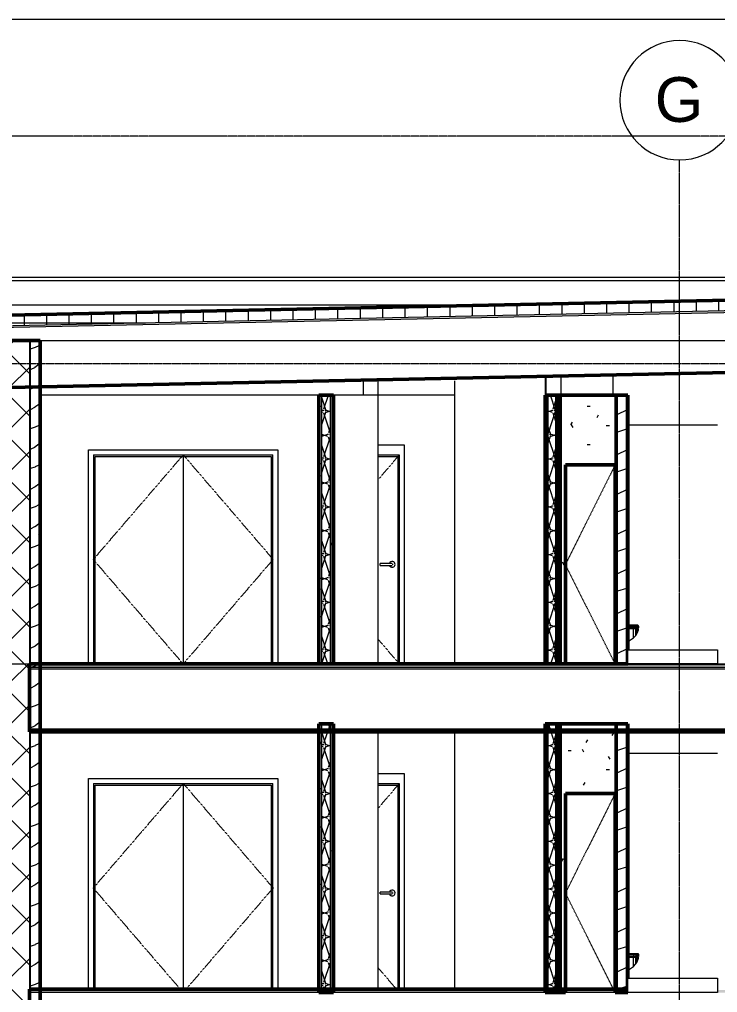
# Model space of a CAD drawing. Header units: inches. Extents: x 9609 to 15463, y -232 to 527.
# Drawn here: x 10238 to 10518.4, y 136 to 527 of the extents above; entities that cross this region are included whole.
import ezdxf

# ---------------------------------------------------------------- set-up
doc = ezdxf.new("R2010")
doc.units = ezdxf.units.IN
doc.header["$MEASUREMENT"] = 0
for name, pattern in [('Aligning Line 1_8_', [0.25, 0.125, -0.125]), ('Dash 1_16_', [0.125, 0.0625, -0.0625]), ('Grid Line 1_2_', [0.875, 0.5, -0.125, 0.125, -0.125])]:
    doc.linetypes.add(name, pattern=pattern)
for name, color, linetype, lineweight in [('0-1', 7, 'Continuous', 5), ('0-3', 7, 'Continuous', 13), ('A-DOOR-1', 250, 'Continuous', 9), ('A-DOOR-2', 250, 'Dash 1_16_', 9), ('A-DOOR-3', 7, 'Continuous', 13), ('A-DOOR-4', 31, 'Continuous', 9), ('A-DOOR-FRAM-1', 250, 'Continuous', 9), ('A-FLOR-1', 192, 'Continuous', 50), ('A-FLOR-LEVL-1', 51, 'Grid Line 1_2_', 9), ('A-FLOR-MCUT', 51, 'Continuous', 13), ('A-FLOR-PATT-1', 8, 'Continuous', 9), ('A-ROOF', 132, 'Continuous', 13), ('A-ROOF-1', 132, 'Continuous', 50), ('A-ROOF-PATT-1', 132, 'Continuous', 9), ('A-WALL', 113, 'Continuous', 13), ('A-WALL-1', 7, 'Continuous', 13), ('A-WALL-2', 10, 'Continuous', 50), ('A-WALL-PATT-1', 250, 'Continuous', 9), ('A-WALL-PATT-2', 253, 'Continuous', 9), ('A-WALL-PATT-4', 252, 'Continuous', 9), ('G-ANNO-SYMB', 111, 'Aligning Line 1_8_', 9), ('G-ANNO-SYMB-1', 9, 'Aligning Line 1_8_', 9), ('G-ANNO-SYMB-2', 147, 'Aligning Line 1_8_', 9), ('I-WALL-1', 10, 'Continuous', 50), ('I-WALL-2', 7, 'Continuous', 13), ('P-SANR-FIXT-1', 250, 'Continuous', 9), ('S-GRID-1', 1, 'Grid Line 1_2_', 9), ('S-GRID-IDEN', 1, 'Continuous', 9)]:
    doc.layers.add(name, color=color, linetype=linetype, lineweight=lineweight)
doc.styles.add('Arial_1', font='arial.ttf', dxfattribs={"height": 18})
pattern_1 = [(0, (10995.947, 72), (30.72, 7.68), [1.267, -21.773, 1.267, -21.773, -122.88]), (0, (10995.947, 72), (30.72, 7.68), [-46.08, 1.267, -44.813, 1.267, -21.773, -53.76]), (0, (10995.947, 72), (30.72, 7.68), [-115.2, 1.267, -14.093, 1.267, -37.133]), (120, (11007.467, 75.84), (-22.011075, 22.7643), [1.267, -21.773, 1.267, -21.773, -122.88]), (120, (11007.467, 75.84), (-22.011075, 22.7643), [-46.08, 1.267, -44.813, 1.267, -21.773, -53.76]), (120, (11007.467, 75.84), (-22.011075, 22.7643), [-115.2, 1.267, -14.093, 1.267, -37.133]), (240, (11011.307, 91.2), (-8.708925, -30.4443), [1.267, -21.773, 1.267, -21.773, -122.88]), (240, (11011.307, 91.2), (-8.708925, -30.4443), [-46.08, 1.267, -44.813, 1.267, -21.773, -53.76]), (240, (11011.307, 91.2), (-8.708925, -30.4443), [-115.2, 1.267, -14.093, 1.267, -37.133])]
pattern_2 = [(216.87, (11002.345, 87.994), (47.980943, 31.987086), [7.997, -71.971]), (206.565, (11011.941, 83.196), (-15.993714, -15.99413), [17.881, -17.881]), (198.435, (11011.941, 75.199), (-31.98674, -15.99388), [10.115, -40.461])]
pattern_3 = [(161.57, (10996.427, 72.48), (-3.8399538, -1.54e-05), [0, -27.322, 3.034, 0]), (18.43, (10995.467, 72.48), (-3.8399538, 1.54e-05), [0, -27.322, 3.034, 0]), (108.43, (10996.427, 72.48), (1.919622, -9.6005246), [9.106, -21.25]), (71.57, (10995.467, 72.48), (1.919622, 9.6005246), [9.106, -21.25])]
pattern_4 = [(50, (10995.947, 72), (27.5427, -2.4099), [2.88, -31.68]), (355, (10995.947, 72), (-5.3278, 28.8843), [2.304, -25.344]), (100.451, (10998.243, 71.8), (22.2153, 26.4739), [2.448, -26.924]), (46.184, (10995.947, 79.68), (40.9819, -6.3564), [4.32, -47.52]), (96.636, (10999.363, 79.15), (35.8907, 37.4062), [3.671, -40.386]), (351.184, (10995.947, 79.68), (35.891, 37.4062), [3.456, -38.016]), (21, (10999.787, 77.76), (22.92104, -15.46073), [2.88, -31.68]), (326, (10999.787, 77.76), (9.3435, 27.8457), [2.304, -25.344]), (71.451, (11001.697, 76.472), (32.2648, 12.3844), [2.448, -26.924]), (37.5, (10995.947, 72), (0.46686, 12.78271), [1.267, -23.77, 1.267, -24.461, -25.44]), (37.5, (10995.947, 72), (0.46686, 12.78271), [-50.765, 1.267, -24.173]), (7.5, (10995.947, 72), (10.1016, 15.1451), [1.267, -13.402, 1.267, -23.194, -9.696]), (7.5, (10995.947, 72), (10.1016, 15.1451), [-39.13, 1.267, -8.429]), (327.5, (10987.384, 72), (20.49916, -0.86578), [1.267, -8.333, 1.267, -28.685, -39.744]), (327.5, (10987.384, 72), (20.49916, -0.86578), [-39.552, 1.267, -38.477]), (317.5, (10983.544, 72), (22.39478, 3.8443), [1.267, -11.213, 1.267, -18.624, -28.224]), (317.5, (10983.544, 72), (22.39478, 3.8443), [-32.371, 1.267, -26.957])]

# ---------------------------------------------------------------- blocks, each defined once
blk = doc.blocks.new('CTR - 2nd Phase_rvt-1-BUILDING SECTION - EAST_WEST - LOOKING NORTH')
at = {"layer": 'A-FLOR-LEVL-1'}
for p, q in [((9609.49, 398), (12558.48, 398)), ((9609.49, 268), (12558.48, 268))]:
    blk.add_line(p, q, dxfattribs=at)
at = {"layer": 'G-ANNO-SYMB-1'}
for p, q in [((12461.76, 526.95), (9706.21, 526.95)), ((12461.76, 388.59), (9706.21, 388.59))]:
    blk.add_line(p, q, dxfattribs=at)
blk = doc.blocks.new('Toilet-Domestic-3D - Toilet-Domestic-3D-1372870-BUILDING SECTION - EAST_WEST - LOOKING NORTH')
at = {"layer": 'P-SANR-FIXT-1'}
for p, q in [((10482.43, 151.75), (10482.52, 151.75)), ((10482.43, 151.25), (10482.64, 151.25)), ((10482.64, 151.24), (10482.43, 151.24)), ((10482.64, 150.5), (10482.43, 150.5)), ((10482.43, 150.25), (10482.64, 150.25)), ((10482.52, 151.75), (10484.48, 151.75)), ((10482.52, 151.75), (10482.64, 151.25)), ((10482.64, 151.25), (10484.64, 151.25)), ((10482.64, 151.25), (10482.64, 150.5)), ((10484.64, 151.24), (10482.64, 151.24)), ((10484.64, 150.5), (10482.64, 150.5)), ((10482.64, 150.25), (10484.64, 150.25)), ((10482.64, 145.17), (10482.64, 150.25)), ((10484.48, 151.75), (10485.44, 151.75)), ((10484.48, 151.75), (10484.64, 151.25)), ((10484.64, 151.25), (10485.64, 151.25)), ((10485.64, 151.24), (10484.64, 151.24)), ((10484.64, 151.24), (10484.64, 150.5)), ((10485.64, 150.5), (10484.64, 150.5)), ((10484.64, 150.25), (10485.64, 150.25)), ((10484.64, 146.57), (10484.64, 150.25)), ((10485.44, 151.75), (10485.91, 151.75)), ((10485.44, 151.75), (10485.64, 151.25)), ((10485.64, 151.25), (10486.14, 151.25)), ((10486.14, 151.24), (10485.64, 151.24)), ((10485.64, 151.24), (10485.64, 150.5)), ((10486.14, 150.5), (10485.64, 150.5)), ((10485.64, 150.25), (10486.14, 150.25)), ((10485.64, 147.51), (10485.64, 150.25)), ((10485.91, 151.75), (10486.39, 151.75)), ((10485.91, 151.75), (10486.14, 151.24)), ((10486.14, 151.25), (10486.64, 151.25)), ((10486.64, 151.24), (10486.14, 151.24)), ((10486.14, 151.24), (10486.14, 150.5)), ((10486.64, 150.5), (10486.14, 150.5)), ((10486.14, 150.25), (10486.64, 150.25)), ((10486.14, 148.42), (10486.14, 150.25)), ((10486.14, 148.38), (10486.64, 149.75)), ((10486.39, 151.75), (10486.64, 151.24)), ((10486.64, 151.25), (10486.64, 150.5)), ((10486.64, 149.75), (10486.64, 150.25)), ((10482.43, 145.02), (10482.64, 145.12)), ((10482.64, 145.12), (10484.64, 146.51)), ((10484.64, 146.51), (10485.64, 147.51)), ((10485.64, 147.51), (10486.14, 148.38))]:
    blk.add_line(p, q, dxfattribs=at)
blk = doc.blocks.new('Shower Base-3D - 36_ x 36_-1586087-BUILDING SECTION - EAST_WEST - LOOKING NORTH')
at = {"layer": 'P-SANR-FIXT-1'}
for p, q in [((11577.86, 5.75), (11613.86, 5.75)), ((11577.86, 0), (11577.86, 5.75)), ((11613.86, 5.75), (11613.86, 0)), ((11613.86, 0), (11577.86, 0))]:
    blk.add_line(p, q, dxfattribs=at)
blk = doc.blocks.new('Single-Flush - CLOSET-V11-BUILDING SECTION - EAST_WEST - LOOKING NORTH')
at = {"layer": 'A-DOOR-2'}
for p in [(10477.3, 216), (10477.3, 136)]:
    blk.add_line(p, (10457.3, 176), dxfattribs=at)
blk = doc.blocks.new('CTR - 1st Phase - Unit Layouts_rvt-1-BUILDING SECTION - EAST_WEST - LOOKING NORTH')
at = {"layer": 'A-WALL-PATT-1'}
h = blk.add_hatch(dxfattribs=at)
h.set_pattern_fill('FP_1', color=256, style=0, pattern_type=2)
h.set_pattern_definition(pattern_1)
h.paths.add_polyline_path([(10453.91, 268), (10457.3, 268), (10457.3, 348), (10477.3, 348), (10477.3, 268), (10477.68, 268), (10477.68, 376), (10453.91, 376), (10453.91, 274.64)], flags=0)
h = blk.add_hatch(dxfattribs=at)
h.set_pattern_fill('FP_1', color=256, style=0, pattern_type=2)
h.set_pattern_definition(pattern_1)
h.paths.add_polyline_path([(10478.3, 268), (10478.3, 376), (10477.68, 376), (10477.68, 268)], flags=0)
h = blk.add_hatch(dxfattribs=at)
h.set_pattern_fill('FP_1', color=256, style=0, pattern_type=2)
h.set_pattern_definition(pattern_1)
h.paths.add_polyline_path([(10481.8, 268), (10482.43, 268), (10482.43, 376), (10481.8, 376), (10481.8, 273.75)], flags=0)
h = blk.add_hatch(dxfattribs=at)
h.set_pattern_fill('FP_1', color=256, style=0, pattern_type=2)
h.set_pattern_definition(pattern_1)
h.paths.add_polyline_path([(10457.3, 136), (10457.3, 216), (10477.3, 216), (10477.3, 136), (10477.68, 136), (10477.68, 244), (10453.91, 244), (10453.91, 136)], flags=0)
h = blk.add_hatch(dxfattribs=at)
h.set_pattern_fill('FP_1', color=256, style=0, pattern_type=2)
h.set_pattern_definition(pattern_1)
h.paths.add_polyline_path([(10482.43, 136), (10482.43, 244), (10481.8, 244), (10481.8, 136)], flags=0)
at = {"layer": 'A-WALL-PATT-2'}
h = blk.add_hatch(dxfattribs=at)
h.set_pattern_fill('FP_3', color=256, style=0, pattern_type=2)
h.set_pattern_definition(pattern_2)
h.paths.add_polyline_path([(10481.8, 268), (10481.8, 376), (10478.3, 376), (10478.3, 268), (10481.21, 268)], flags=0)
h = blk.add_hatch(dxfattribs=at)
h.set_pattern_fill('FP_3', color=256, style=0, pattern_type=2)
h.set_pattern_definition(pattern_2)
h.paths.add_polyline_path([(10478.3, 136), (10481.8, 136), (10481.8, 244), (10478.3, 244), (10478.3, 137.97)], flags=0)
at = {"layer": 'A-WALL-1'}
for p, q in [((10478.3, 268), (10478.3, 376)), ((10481.8, 268), (10481.8, 376)), ((10518.43, 364), (10482.43, 364)), ((10478.3, 136), (10478.3, 244)), ((10481.8, 136), (10481.8, 244)), ((10518.43, 232), (10482.43, 232))]:
    blk.add_line(p, q, dxfattribs=at)
at = {"layer": 'A-WALL-2'}
for p, q in [((10477.68, 376), (10453.91, 376)), ((10453.91, 376), (10453.91, 268)), ((10482.43, 376), (10477.68, 376)), ((10477.68, 376), (10477.68, 268)), ((10477.68, 268), (10477.68, 376)), ((10482.43, 273.75), (10482.43, 376)), ((10457.3, 268), (10457.3, 348)), ((10457.3, 348), (10477.3, 348)), ((10477.3, 348), (10477.3, 268)), ((10453.91, 268), (10457.3, 268)), ((10477.3, 268), (10477.68, 268)), ((10477.68, 268), (10482.43, 268)), ((10477.68, 244), (10453.91, 244)), ((10453.91, 244), (10453.91, 136)), ((10482.43, 244), (10477.68, 244)), ((10477.68, 244), (10477.68, 136)), ((10477.68, 136), (10477.68, 244)), ((10482.43, 141.75), (10482.43, 244)), ((10457.3, 136), (10457.3, 216)), ((10457.3, 216), (10477.3, 216)), ((10477.3, 216), (10477.3, 136)), ((10453.91, 136), (10457.3, 136)), ((10477.3, 136), (10477.68, 136)), ((10477.68, 136), (10482.43, 136))]:
    blk.add_line(p, q, dxfattribs=at)
at = {"layer": '0-3'}
for name, p in [('Single-Flush - CLOSET-V11-BUILDING SECTION - EAST_WEST - LOOKING NORTH', (0, 132)), ('Toilet-Domestic-3D - Toilet-Domestic-3D-1372870-BUILDING SECTION - EAST_WEST - LOOKING NORTH', (0, 132)), ('Shower Base-3D - 36_ x 36_-1586087-BUILDING SECTION - EAST_WEST - LOOKING NORTH', (-1095.44, 268)), ('Single-Flush - CLOSET-V11-BUILDING SECTION - EAST_WEST - LOOKING NORTH', (0, 0)), ('Toilet-Domestic-3D - Toilet-Domestic-3D-1372870-BUILDING SECTION - EAST_WEST - LOOKING NORTH', (0, 0)), ('Shower Base-3D - 36_ x 36_-1586087-BUILDING SECTION - EAST_WEST - LOOKING NORTH', (-1095.44, 136))]:
    blk.add_blockref(name, p, dxfattribs=at)
blk = doc.blocks.new('CTR  - Topography_rvt-1-BUILDING SECTION - EAST_WEST - LOOKING NORTH')
at = {"layer": 'G-ANNO-SYMB-2'}
blk.add_line((12461.76, 480), (9742.88, 480), dxfattribs=at)
blk = doc.blocks.new('HOLLOW METAL - UNIT DOOR-1960771-BUILDING SECTION - EAST_WEST - LOOKING NORTH')
at = {"layer": 'A-DOOR-1'}
for p, q in [((10387.05, 176.39), (10382.91, 176.39)), ((10382.91, 176), (10382.91, 176.39)), ((10382.91, 175.61), (10382.91, 176)), ((10382.91, 175.61), (10387.05, 175.61))]:
    blk.add_line(p, q, dxfattribs=at)
at = {"layer": 'A-DOOR-1', "flags": 128}
for points in [[(10387.64, 176.39), (10387.64, 176.39), (10387.63, 176.39), (10387.63, 176.39), (10387.63, 176.39), (10387.62, 176.39), (10387.62, 176.39), (10387.61, 176.39), (10387.61, 176.39), (10387.6, 176.39), (10387.59, 176.39), (10387.58, 176.39), (10387.57, 176.39), (10387.56, 176.39), (10387.55, 176.39), (10387.53, 176.39), (10387.52, 176.39), (10387.5, 176.39), (10387.49, 176.39), (10387.47, 176.39), (10387.46, 176.39), (10387.44, 176.39), (10387.42, 176.39), (10387.4, 176.39), (10387.38, 176.39), (10387.36, 176.39), (10387.34, 176.39), (10387.32, 176.39), (10387.3, 176.39), (10387.28, 176.39), (10387.26, 176.39), (10387.24, 176.39), (10387.22, 176.39), (10387.19, 176.39), (10387.17, 176.39), (10387.15, 176.39), (10387.12, 176.39), (10387.1, 176.39), (10387.08, 176.39), (10387.05, 176.39), (10387.05, 176.39)], [(10387.05, 175.61), (10387.07, 175.61), (10387.09, 175.61), (10387.12, 175.61), (10387.14, 175.61), (10387.16, 175.61), (10387.19, 175.61), (10387.21, 175.61), (10387.23, 175.61), (10387.25, 175.61), (10387.28, 175.61), (10387.3, 175.61), (10387.32, 175.61), (10387.34, 175.61), (10387.36, 175.61), (10387.38, 175.61), (10387.4, 175.61), (10387.42, 175.61), (10387.44, 175.61), (10387.45, 175.61), (10387.47, 175.61), (10387.49, 175.61), (10387.5, 175.61), (10387.52, 175.61), (10387.53, 175.61), (10387.54, 175.61), (10387.56, 175.61), (10387.57, 175.61), (10387.58, 175.61), (10387.59, 175.61), (10387.6, 175.61), (10387.6, 175.61), (10387.61, 175.61), (10387.62, 175.61), (10387.62, 175.61), (10387.63, 175.61), (10387.63, 175.61), (10387.63, 175.61), (10387.64, 175.61), (10387.64, 175.61)]]:
    blk.add_lwpolyline(points, dxfattribs=at)
at = {"layer": 'A-DOOR-1'}
for centre, radius, start, end in [((10387.73, 176), 1.18, 0, 160.3657), ((10387.73, 176), 1.18, 199.5633, 0), ((10387.64, 176), 0.394, 75, 90), ((10387.64, 176), 0.394, 0, 30), ((10387.64, 176), 0.394, 330, 0), ((10387.64, 176), 0.394, 270, 285)]:
    blk.add_arc(centre, radius, start, end, dxfattribs=at)
at = {"layer": 'A-DOOR-2'}
for p, q in [((10390.59, 220), (10382.14, 210.14)), ((10382.14, 145.86), (10389.41, 137.37))]:
    blk.add_line(p, q, dxfattribs=at)
at = {"layer": 'A-DOOR-FRAM-1'}
for p, q in [((10382.14, 220), (10390.59, 220)), ((10382.14, 219.38), (10389.96, 219.38)), ((10389.96, 219.38), (10389.96, 137.37)), ((10390.59, 220), (10390.59, 137.37))]:
    blk.add_line(p, q, dxfattribs=at)
blk = doc.blocks.new('HOLLOW METAL - UNIT DOOR-V30-BUILDING SECTION - EAST_WEST - LOOKING NORTH')
at = {"layer": 'A-DOOR-1'}
for p, q in [((10387.05, 308.39), (10382.91, 308.39)), ((10382.91, 308), (10382.91, 308.39)), ((10382.91, 307.61), (10382.91, 308)), ((10382.91, 307.61), (10387.05, 307.61))]:
    blk.add_line(p, q, dxfattribs=at)
at = {"layer": 'A-DOOR-1', "flags": 128}
for points in [[(10387.64, 308.39), (10387.64, 308.39), (10387.63, 308.39), (10387.63, 308.39), (10387.63, 308.39), (10387.62, 308.39), (10387.62, 308.39), (10387.61, 308.39), (10387.61, 308.39), (10387.6, 308.39), (10387.59, 308.39), (10387.58, 308.39), (10387.57, 308.39), (10387.56, 308.39), (10387.55, 308.39), (10387.53, 308.39), (10387.52, 308.39), (10387.5, 308.39), (10387.49, 308.39), (10387.47, 308.39), (10387.46, 308.39), (10387.44, 308.39), (10387.42, 308.39), (10387.4, 308.39), (10387.38, 308.39), (10387.36, 308.39), (10387.34, 308.39), (10387.32, 308.39), (10387.3, 308.39), (10387.28, 308.39), (10387.26, 308.39), (10387.24, 308.39), (10387.22, 308.39), (10387.19, 308.39), (10387.17, 308.39), (10387.15, 308.39), (10387.12, 308.39), (10387.1, 308.39), (10387.08, 308.39), (10387.05, 308.39), (10387.05, 308.39)], [(10387.05, 307.61), (10387.07, 307.61), (10387.09, 307.61), (10387.12, 307.61), (10387.14, 307.61), (10387.16, 307.61), (10387.19, 307.61), (10387.21, 307.61), (10387.23, 307.61), (10387.25, 307.61), (10387.28, 307.61), (10387.3, 307.61), (10387.32, 307.61), (10387.34, 307.61), (10387.36, 307.61), (10387.38, 307.61), (10387.4, 307.61), (10387.42, 307.61), (10387.44, 307.61), (10387.45, 307.61), (10387.47, 307.61), (10387.49, 307.61), (10387.5, 307.61), (10387.52, 307.61), (10387.53, 307.61), (10387.54, 307.61), (10387.56, 307.61), (10387.57, 307.61), (10387.58, 307.61), (10387.59, 307.61), (10387.6, 307.61), (10387.6, 307.61), (10387.61, 307.61), (10387.62, 307.61), (10387.62, 307.61), (10387.63, 307.61), (10387.63, 307.61), (10387.63, 307.61), (10387.64, 307.61), (10387.64, 307.61)]]:
    blk.add_lwpolyline(points, dxfattribs=at)
at = {"layer": 'A-DOOR-1'}
for centre, radius, start, end in [((10387.73, 308), 1.18, 0, 160.3657), ((10387.73, 308), 1.18, 199.5633, 0), ((10387.64, 308), 0.394, 75, 90), ((10387.64, 308), 0.394, 270, 285), ((10387.64, 308), 0.394, 0, 30), ((10387.64, 308), 0.394, 330, 0)]:
    blk.add_arc(centre, radius, start, end, dxfattribs=at)
at = {"layer": 'A-DOOR-2'}
for p, q in [((10390.59, 352), (10382.14, 342.14)), ((10382.14, 277.86), (10390.59, 268))]:
    blk.add_line(p, q, dxfattribs=at)
at = {"layer": 'A-DOOR-FRAM-1'}
for p, q in [((10382.14, 352), (10390.59, 352)), ((10390.59, 352), (10390.59, 268)), ((10382.14, 351.38), (10389.96, 351.38)), ((10389.96, 351.38), (10389.96, 268))]:
    blk.add_line(p, q, dxfattribs=at)
blk = doc.blocks.new('Flush-Double-Door-Adj_swing-w_handle_2100 - 3_-0_ x 7_-0_-1994063-BUILDING SECTION - EAST_WEST - LOOKING NORTH')
at = {"layer": 'A-DOOR-2'}
for p, q in [((10303.78, 220), (10267.64, 178)), ((10303.78, 220), (10339.91, 178)), ((10302.59, 137.37), (10267.64, 178)), ((10304.96, 137.37), (10339.91, 178))]:
    blk.add_line(p, q, dxfattribs=at)
at = {"layer": 'A-DOOR-3'}
blk.add_line((10303.78, 220), (10303.78, 137.37), dxfattribs=at)
at = {"layer": 'A-DOOR-4'}
for p, q in [((10267.78, 220), (10267.78, 137.37)), ((10267.78, 220), (10339.78, 220)), ((10268.4, 137.37), (10268.4, 219.38)), ((10268.4, 219.38), (10339.15, 219.38)), ((10339.15, 219.38), (10339.15, 137.37)), ((10339.78, 137.37), (10339.78, 220))]:
    blk.add_line(p, q, dxfattribs=at)
blk = doc.blocks.new('Flush-Double-Door-Adj_swing-w_handle_2100 - 3_-0_ x 7_-0_-V32-BUILDING SECTION - EAST_WEST - LOOKING NORTH')
at = {"layer": 'A-DOOR-2'}
for p, q in [((10303.78, 352), (10267.64, 310)), ((10303.78, 352), (10339.91, 310)), ((10303.78, 268), (10267.64, 310)), ((10303.78, 268), (10339.91, 310))]:
    blk.add_line(p, q, dxfattribs=at)
at = {"layer": 'A-DOOR-3'}
blk.add_line((10303.78, 352), (10303.78, 268), dxfattribs=at)
at = {"layer": 'A-DOOR-4'}
for p, q in [((10267.78, 352), (10267.78, 268)), ((10267.78, 352), (10339.78, 352)), ((10339.78, 268), (10339.78, 352)), ((10268.4, 268), (10268.4, 351.38)), ((10268.4, 351.38), (10339.15, 351.38)), ((10339.15, 351.38), (10339.15, 268))]:
    blk.add_line(p, q, dxfattribs=at)
blk = doc.blocks.new('CTR - 1st Phase - Common Walls_rvt-1-BUILDING SECTION - EAST_WEST - LOOKING NORTH')
at = {"layer": 'A-WALL-PATT-1'}
h = blk.add_hatch(dxfattribs=at)
h.set_pattern_fill('FP_1', color=256, style=0, pattern_type=2)
h.set_pattern_definition(pattern_1)
h.paths.add_polyline_path([(10246.36, 0), (10246.36, 398), (10245.74, 398), (10245.74, 0)], flags=0)
h = blk.add_hatch(dxfattribs=at)
h.set_pattern_fill('FP_1', color=256, style=0, pattern_type=2)
h.set_pattern_definition(pattern_1)
h.paths.add_polyline_path([(10358.81, 268), (10358.81, 376), (10358.19, 376), (10358.19, 268)], flags=0)
h = blk.add_hatch(dxfattribs=at)
h.set_pattern_fill('FP_1', color=256, style=0, pattern_type=2)
h.set_pattern_definition(pattern_1)
h.paths.add_polyline_path([(10359.44, 268), (10359.44, 376), (10358.81, 376), (10358.81, 268)], flags=0)
h = blk.add_hatch(dxfattribs=at)
h.set_pattern_fill('FP_1', color=256, style=0, pattern_type=2)
h.set_pattern_definition(pattern_1)
h.paths.add_polyline_path([(10363.56, 268), (10363.56, 376), (10362.94, 376), (10362.94, 268)], flags=0)
h = blk.add_hatch(dxfattribs=at)
h.set_pattern_fill('FP_1', color=256, style=0, pattern_type=2)
h.set_pattern_definition(pattern_1)
h.paths.add_polyline_path([(10364.19, 268), (10364.19, 376), (10363.56, 376), (10363.56, 268)], flags=0)
h = blk.add_hatch(dxfattribs=at)
h.set_pattern_fill('FP_1', color=256, style=0, pattern_type=2)
h.set_pattern_definition(pattern_1)
h.paths.add_polyline_path([(10449.79, 268), (10449.79, 376), (10449.16, 376), (10449.16, 268)], flags=0)
h = blk.add_hatch(dxfattribs=at)
h.set_pattern_fill('FP_1', color=256, style=0, pattern_type=2)
h.set_pattern_definition(pattern_1)
h.paths.add_polyline_path([(10450.41, 268), (10450.41, 376), (10449.79, 376), (10449.79, 268)], flags=0)
h = blk.add_hatch(dxfattribs=at)
h.set_pattern_fill('FP_1', color=256, style=0, pattern_type=2)
h.set_pattern_definition(pattern_1)
h.paths.add_polyline_path([(10454.54, 268), (10454.54, 376), (10453.91, 376), (10453.91, 268)], flags=0)
h = blk.add_hatch(dxfattribs=at)
h.set_pattern_fill('FP_1', color=256, style=0, pattern_type=2)
h.set_pattern_definition(pattern_1)
h.paths.add_polyline_path([(10455.16, 268), (10455.16, 376), (10454.54, 376), (10454.54, 268)], flags=0)
h = blk.add_hatch(dxfattribs=at)
h.set_pattern_fill('FP_1', color=256, style=0, pattern_type=2)
h.set_pattern_definition(pattern_1)
h.paths.add_polyline_path([(10358.81, 136), (10358.81, 244), (10358.19, 244), (10358.19, 136)], flags=0)
h = blk.add_hatch(dxfattribs=at)
h.set_pattern_fill('FP_1', color=256, style=0, pattern_type=2)
h.set_pattern_definition(pattern_1)
h.paths.add_polyline_path([(10359.44, 136), (10359.44, 244), (10358.81, 244), (10358.81, 136)], flags=0)
h = blk.add_hatch(dxfattribs=at)
h.set_pattern_fill('FP_1', color=256, style=0, pattern_type=2)
h.set_pattern_definition(pattern_1)
h.paths.add_polyline_path([(10363.56, 136), (10363.56, 244), (10362.94, 244), (10362.94, 136)], flags=0)
h = blk.add_hatch(dxfattribs=at)
h.set_pattern_fill('FP_1', color=256, style=0, pattern_type=2)
h.set_pattern_definition(pattern_1)
h.paths.add_polyline_path([(10364.19, 136), (10364.19, 244), (10363.56, 244), (10363.56, 136)], flags=0)
h = blk.add_hatch(dxfattribs=at)
h.set_pattern_fill('FP_1', color=256, style=0, pattern_type=2)
h.set_pattern_definition(pattern_1)
h.paths.add_polyline_path([(10449.79, 136), (10449.79, 244), (10449.16, 244), (10449.16, 136)], flags=0)
h = blk.add_hatch(dxfattribs=at)
h.set_pattern_fill('FP_1', color=256, style=0, pattern_type=2)
h.set_pattern_definition(pattern_1)
h.paths.add_polyline_path([(10450.41, 136), (10450.41, 244), (10449.79, 244), (10449.79, 136)], flags=0)
h = blk.add_hatch(dxfattribs=at)
h.set_pattern_fill('FP_1', color=256, style=0, pattern_type=2)
h.set_pattern_definition(pattern_1)
h.paths.add_polyline_path([(10454.54, 136), (10454.54, 244), (10453.91, 244), (10453.91, 136)], flags=0)
h = blk.add_hatch(dxfattribs=at)
h.set_pattern_fill('FP_1', color=256, style=0, pattern_type=2)
h.set_pattern_definition(pattern_1)
h.paths.add_polyline_path([(10455.16, 136), (10455.16, 244), (10454.54, 244), (10454.54, 136)], flags=0)
at = {"layer": 'A-WALL-PATT-2'}
h = blk.add_hatch(dxfattribs=at)
h.set_pattern_fill('FP_3', color=256, style=0, pattern_type=2)
h.set_pattern_definition(pattern_2)
h.paths.add_polyline_path([(10242.24, 0), (10245.74, 0), (10245.74, 398), (10242.24, 398), (10242.24, 1.29)], flags=0)
h = blk.add_hatch(dxfattribs=at)
h.set_pattern_fill('FP_17', color=256, style=0, pattern_type=2)
h.set_pattern_definition(pattern_3)
h.paths.add_polyline_path([(10362.94, 268), (10362.94, 376), (10359.44, 376), (10359.44, 268)], flags=0)
h = blk.add_hatch(dxfattribs=at)
h.set_pattern_fill('FP_17', color=256, style=0, pattern_type=2)
h.set_pattern_definition(pattern_3)
h.paths.add_polyline_path([(10453.91, 268), (10453.91, 376), (10450.41, 376), (10450.41, 268)], flags=0)
h = blk.add_hatch(dxfattribs=at)
h.set_pattern_fill('FP_17', color=256, style=0, pattern_type=2)
h.set_pattern_definition(pattern_3)
h.paths.add_polyline_path([(10362.94, 136), (10362.94, 244), (10359.44, 244), (10359.44, 136)], flags=0)
h = blk.add_hatch(dxfattribs=at)
h.set_pattern_fill('FP_17', color=256, style=0, pattern_type=2)
h.set_pattern_definition(pattern_3)
h.paths.add_polyline_path([(10453.91, 136), (10453.91, 244), (10450.41, 244), (10450.41, 136)], flags=0)
at = {"layer": 'A-WALL-PATT-4'}
h = blk.add_hatch(dxfattribs=at)
h.set_pattern_fill('FP_19', color=256, style=0, pattern_type=2)
h.set_pattern_definition([(45, (10995.947, 72), (-8.48528, 8.48528), []), (135, (10995.947, 72), (-8.48528, -8.48528), [])])
h.paths.add_polyline_path([(10241.99, 0), (10241.99, 398), (10233.99, 398), (10233.99, 0), (10239.02, 0)], flags=0)
at = {"layer": 'A-FLOR-LEVL-1'}
for p, q in [((9609.49, 398), (12558.48, 398)), ((9609.49, 268), (12558.48, 268))]:
    blk.add_line(p, q, dxfattribs=at)
at = {"layer": 'A-WALL-1'}
for p, q in [((10241.99, 398), (10241.99, 0)), ((10242.24, 398), (10242.24, 0)), ((10245.74, 398), (10245.74, 0)), ((10358.81, 268), (10358.81, 376)), ((10359.44, 268), (10359.44, 376)), ((10362.94, 268), (10362.94, 376)), ((10363.56, 268), (10363.56, 376)), ((10449.79, 268), (10449.79, 376)), ((10450.41, 268), (10450.41, 376)), ((10453.91, 268), (10453.91, 376)), ((10454.54, 268), (10454.54, 376)), ((10358.81, 136), (10358.81, 244)), ((10359.44, 136), (10359.44, 244)), ((10362.94, 136), (10362.94, 244)), ((10363.56, 136), (10363.56, 244)), ((10449.79, 136), (10449.79, 244)), ((10450.41, 136), (10450.41, 244)), ((10453.91, 136), (10453.91, 244)), ((10454.54, 136), (10454.54, 244))]:
    blk.add_line(p, q, dxfattribs=at)
at = {"layer": 'A-WALL-2'}
for p, q in [((10246.36, 398), (10233.99, 398)), ((10246.36, 0), (10246.36, 398))]:
    blk.add_line(p, q, dxfattribs=at)
at = {"layer": 'G-ANNO-SYMB-2'}
for p, q in [((12363.34, 526.95), (9706.24, 526.95)), ((12428.12, 526.95), (9706.24, 526.95)), ((12461.76, 480), (9706.21, 480))]:
    blk.add_line(p, q, dxfattribs=at)
at = {"layer": 'I-WALL-1'}
for p, q in [((10364.19, 376), (10358.19, 376)), ((10358.19, 376), (10358.19, 268)), ((10364.19, 268), (10364.19, 376)), ((10449.16, 376), (10449.16, 268)), ((10455.16, 376), (10449.16, 376)), ((10455.16, 268), (10455.16, 376)), ((10358.19, 268), (10364.19, 268)), ((10449.16, 268), (10455.16, 268)), ((10364.19, 244), (10358.19, 244)), ((10358.19, 244), (10358.19, 136)), ((10364.19, 136), (10364.19, 244)), ((10449.16, 244), (10449.16, 136)), ((10455.16, 244), (10449.16, 244)), ((10455.16, 136), (10455.16, 244)), ((10358.19, 136), (10364.19, 136)), ((10449.16, 136), (10455.16, 136))]:
    blk.add_line(p, q, dxfattribs=at)
at = {"layer": 'I-WALL-2'}
for p, q in [((10449.16, 383.59), (10449.16, 376)), ((10449.44, 383.6), (10449.44, 376)), ((10455.44, 383.73), (10455.44, 376)), ((10476.39, 384.16), (10476.39, 376)), ((10376.14, 376), (10376.14, 382.07)), ((10382.14, 376), (10382.14, 382.2)), ((10412.79, 381.8), (10412.79, 268)), ((10358.19, 376), (10246.36, 376)), ((10382.14, 376), (10364.19, 376)), ((10382.14, 268), (10382.14, 376)), ((10412.79, 376), (10382.14, 376)), ((10382.14, 356), (10392.59, 356)), ((10392.59, 356), (10392.59, 268)), ((10265.78, 268), (10265.78, 354)), ((10265.78, 354), (10341.78, 354)), ((10341.78, 354), (10341.78, 268)), ((10382.14, 137.37), (10382.14, 240.75)), ((10412.79, 240.75), (10412.79, 137.37)), ((10382.14, 224), (10392.59, 224)), ((10392.59, 224), (10392.59, 137.37)), ((10265.78, 137.37), (10265.78, 222)), ((10265.78, 222), (10341.78, 222)), ((10341.78, 222), (10341.78, 137.37))]:
    blk.add_line(p, q, dxfattribs=at)
at = {"layer": '0-3'}
for name in ['Flush-Double-Door-Adj_swing-w_handle_2100 - 3_-0_ x 7_-0_-V32-BUILDING SECTION - EAST_WEST - LOOKING NORTH', 'HOLLOW METAL - UNIT DOOR-V30-BUILDING SECTION - EAST_WEST - LOOKING NORTH', 'Flush-Double-Door-Adj_swing-w_handle_2100 - 3_-0_ x 7_-0_-1994063-BUILDING SECTION - EAST_WEST - LOOKING NORTH', 'HOLLOW METAL - UNIT DOOR-1960771-BUILDING SECTION - EAST_WEST - LOOKING NORTH']:
    blk.add_blockref(name, (0, 0), dxfattribs=at)
blk = doc.blocks.new('Basic Wall _ EXT - FIBER CEMENT - SMALL - ___-1820306-BUILDING SECTION - EAST_WEST - LOOKING NORTH')
at = {"layer": 'A-WALL'}
blk.add_line((10845.86, 423.28), (9985.75, 423.28), dxfattribs=at)
blk = doc.blocks.new('Grid - Grid Head - Circle-50561-BUILDING SECTION - EAST_WEST - LOOKING NORTH')
at = {"layer": 'S-GRID-IDEN'}
for start, end in [(360, 180), (180, 360)]:
    blk.add_arc((11847.19, 494.5), 24, start, end, dxfattribs=at)

msp = doc.modelspace()

# ---------------------------------------------------------------- hatches: boundary and pattern name
at = {"layer": 'A-FLOR-PATT-1'}
h = msp.add_hatch(dxfattribs=at)
h.set_pattern_fill('FP_2', color=256, style=0, pattern_type=2)
h.set_pattern_definition(pattern_4)
h.paths.add_polyline_path([(11856.7894, 266.625), (11856.7894, 267.625), (11255.6394, 267.625), (11255.6394, 266.625), (11815.9252, 266.625)], flags=0)
h.paths.add_polyline_path([(10843.1394, 266.625), (10843.1394, 267.625), (10241.9894, 267.625), (10241.9894, 266.625), (10825.6516, 266.625)], flags=0)
h = msp.add_hatch(dxfattribs=at)
h.set_pattern_fill('FP_1', color=256, style=0, pattern_type=2)
h.set_pattern_definition(pattern_1)
h.paths.add_polyline_path([(11856.7894, 240.75), (11856.7894, 241.375), (11255.6394, 241.375), (11255.6394, 240.75), (11815.9252, 240.75)], flags=0)
h.paths.add_polyline_path([(10843.1394, 240.75), (10843.1394, 241.375), (10241.9894, 241.375), (10241.9894, 240.75), (10842.5144, 240.75)], flags=0)
h = msp.add_hatch(dxfattribs=at)
h.set_pattern_fill('FP_2', color=256, style=0, pattern_type=2)
h.set_pattern_definition(pattern_4)
h.paths.add_polyline_path([(11856.7894, 136), (11856.7894, 137), (11616.3535, 137), (11616.3535, 136), (11772.8699, 136)], flags=0)
h.paths.add_polyline_path([(11579.1207, 136), (11580.3535, 136), (11580.3535, 137), (11535.9721, 137), (11535.9721, 136), (11557.593, 136)], flags=0)
h.paths.add_polyline_path([(11525.3014, 136), (11533.9721, 136), (11533.9721, 137), (11481.9721, 137), (11481.9721, 136), (11514.5376, 136)], flags=0)
h.paths.add_polyline_path([(11476.8641, 136), (11479.9721, 136), (11479.9721, 137), (11255.6394, 137), (11255.6394, 136), (11471.4822, 136)], flags=0)
h.paths.add_polyline_path([(10825.6516, 136), (10843.1394, 136), (10843.1394, 137), (10618.8067, 137), (10618.8067, 136), (10804.1239, 136)], flags=0)
h.paths.add_polyline_path([(10610.3747, 136), (10616.8067, 136), (10616.8067, 137), (10564.8067, 137), (10564.8067, 136), (10588.847, 136)], flags=0)
h.paths.add_polyline_path([(10545.7917, 136), (10562.8067, 136), (10562.8067, 137), (10518.4253, 137), (10518.4253, 136), (10524.264, 136)], flags=0)
h.paths.add_polyline_path([(10482.4253, 136), (10482.4253, 137), (10241.9894, 137), (10241.9894, 136), (10481.2086, 136)], flags=0)
at = {"layer": 'A-ROOF-PATT-1'}
h = msp.add_hatch(dxfattribs=at)
h.set_pattern_fill('FP_26', color=256, style=0, pattern_type=2)
h.set_pattern_definition([(0, (10995.947, 72), (0, 9), []), (90, (10995.947, 72), (-9, 6e-16), [])])
h.paths.add_polyline_path([(9988.6269, 398.7554), (10169.0571, 402.5154), (9989.0644, 402.5154), (9989.0644, 402.7654), (9988.6269, 402.7562), (9988.6269, 400.7984)], flags=0)
h.paths.add_polyline_path([(10169.0644, 402.5145), (10843.3269, 416.5683), (10843.3269, 420.5625), (10169.0644, 406.5154), (10169.0644, 402.5154)], flags=0)
h = msp.add_hatch(dxfattribs=at)
h.set_pattern_fill('FP_4', color=256, style=0, pattern_type=2)
h.set_pattern_definition([(0, (10995.947, 72), (0, 4.798), []), (315, (10995.947, 72), (4.798427, 0), [6.786, -6.786]), (45, (10995.947, 72), (4.798427, 0), [6.786, -6.786])])
h.paths.add_polyline_path([(9988.6269, 398.0052), (10843.3269, 415.8115), (10843.3269, 416.5616), (9988.6269, 398.7554)], flags=0)

# ---------------------------------------------------------------- linework, layer by layer
at = {"layer": 'A-FLOR-1'}
for p, q in [((10482.4253, 268), (10241.9894, 268)), ((10241.9894, 268), (10241.9894, 240.75)), ((10241.9894, 240.75), (10842.5144, 240.75)), ((10482.4253, 137.375), (10241.9894, 137.375)), ((10241.9894, 137.375), (10241.9894, 110.125))]:
    msp.add_line(p, q, dxfattribs=at)
at = {"layer": 'A-FLOR-LEVL-1'}
for p, q in [((9610.2403, 398), (12557.7313, 398)), ((9610.2403, 268), (12557.7313, 268))]:
    msp.add_line(p, q, dxfattribs=at)
at = {"layer": 'A-FLOR-MCUT'}
for p, q in [((10843.1394, 267.875), (10241.9894, 267.875)), ((10843.1394, 267.625), (10241.9894, 267.625)), ((10843.1394, 266.625), (10241.9894, 266.625)), ((10848.6394, 265.875), (10241.9894, 265.875)), ((10843.1394, 241.875), (10241.9894, 241.875)), ((10843.1394, 241.375), (10241.9894, 241.375)), ((10482.4253, 137.25), (10241.9894, 137.25)), ((10482.4253, 137), (10241.9894, 137)), ((10482.4253, 136), (10241.9894, 136))]:
    msp.add_line(p, q, dxfattribs=at)
at = {"layer": 'A-ROOF'}
for p, q in [((10843.3269, 420.5625), (10169.0644, 406.5154)), ((10843.3269, 416.5616), (9988.6269, 398.7554)), ((10843.3269, 415.8115), (9988.6269, 398.0052)), ((9989.0644, 412.273), (10433.4269, 412.273)), ((10449.1644, 383.2667), (10433.4269, 383.2667))]:
    msp.add_line(p, q, dxfattribs=at)
at = {"layer": 'A-ROOF-1'}
for p, q in [((10843.3269, 420.8125), (10169.0644, 406.7654)), ((9988.6269, 374), (10843.3269, 391.8062))]:
    msp.add_line(p, q, dxfattribs=at)
at = {"layer": 'A-WALL'}
msp.add_line((10842.5144, 422), (9989.0644, 422), dxfattribs=at)
at = {"layer": 'G-ANNO-SYMB'}
for p, q in [((12461.7559, 526.9531), (9706.2403, 526.9531)), ((12461.7559, 480), (9706.2119, 480))]:
    msp.add_line(p, q, dxfattribs=at)
at = {"layer": 'S-GRID-1'}
msp.add_line((10503.1894, -159.8356), (10503.1894, 470.5), dxfattribs=at)

# ---------------------------------------------------------------- block references
at = {"layer": '0-1'}
for name in ['CTR - 2nd Phase_rvt-1-BUILDING SECTION - EAST_WEST - LOOKING NORTH', 'CTR - 1st Phase - Common Walls_rvt-1-BUILDING SECTION - EAST_WEST - LOOKING NORTH', 'CTR  - Topography_rvt-1-BUILDING SECTION - EAST_WEST - LOOKING NORTH', 'CTR - 1st Phase - Unit Layouts_rvt-1-BUILDING SECTION - EAST_WEST - LOOKING NORTH']:
    msp.add_blockref(name, (0, 0), dxfattribs=at)
at = {"layer": 'A-WALL'}
msp.add_blockref('Basic Wall _ EXT - FIBER CEMENT - SMALL - ___-1820306-BUILDING SECTION - EAST_WEST - LOOKING NORTH', (0, 0), dxfattribs=at)
at = {"layer": 'S-GRID-IDEN'}
msp.add_blockref('Grid - Grid Head - Circle-50561-BUILDING SECTION - EAST_WEST - LOOKING NORTH', (-1344, 0), dxfattribs=at)

# ---------------------------------------------------------------- texts
at = {"layer": 'S-GRID-IDEN', "insert": (10493.1879, 503.7879), "char_height": 18, "width": 23.937, "attachment_point": 1, "style": 'Arial_1'}
msp.add_mtext('G', dxfattribs=at)

doc.saveas('drawing.dxf')
